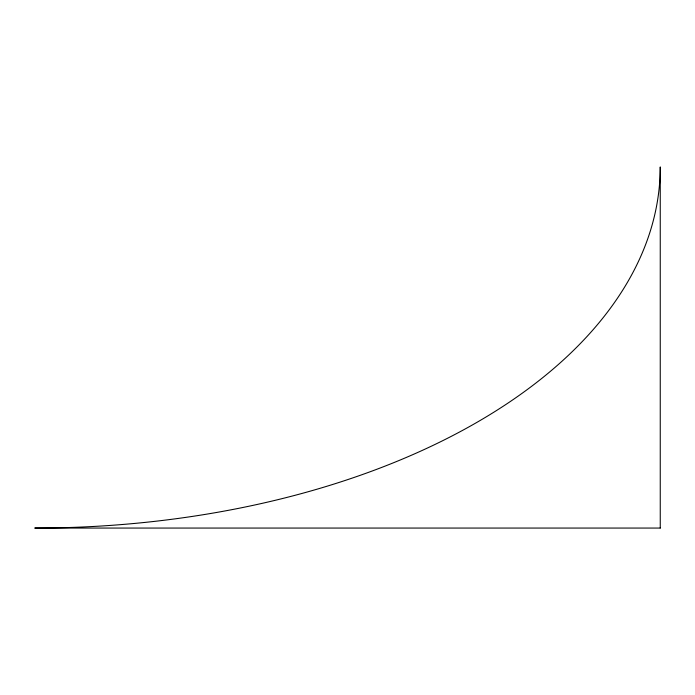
<?xml version="1.0" encoding="UTF-8"?>
<svg xmlns="http://www.w3.org/2000/svg" width="695" height="695" viewBox="0 0 695 695"><rect width="100%" height="100%" fill="white"/><g stroke="black" fill="none" stroke-linecap="round" stroke-linejoin="round"><path stroke-width="1.04" d="M660.25 528.061L34.75 528.061A625.5 361.131 0 0 0 660.25 166.939L660.25 528.061"/></g></svg>
